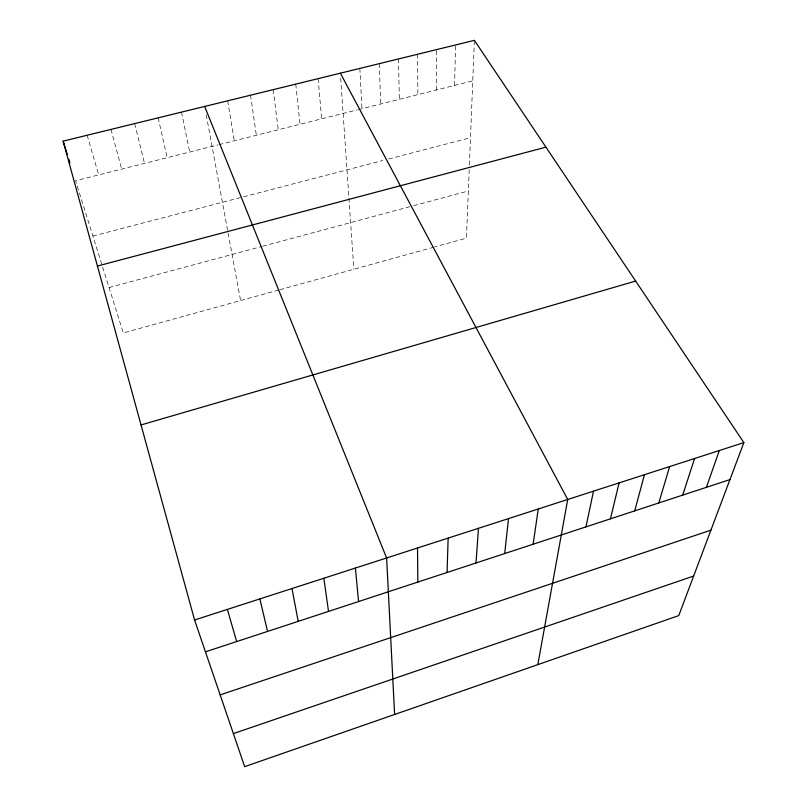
<?xml version="1.0" encoding="UTF-8"?>
<svg xmlns="http://www.w3.org/2000/svg" width="807" height="807" viewBox="0 0 807 807"><rect width="100%" height="100%" fill="white"/><g stroke="black" fill="none" stroke-linecap="round" stroke-linejoin="round"><path stroke-width="0.61" stroke-dasharray="4.04 3.03" d="M436.254 90.021L436.668 49.59M454.563 85.411L455.582 44.96M469.2 169.742L466.456 238.156L434.68 246.932M469.392 164.961L474.334 41.581M278.788 289.995L123.3 332.948L75.555 180.718L217.91 144.927M279.979 289.673L433.541 247.255M109.056 287.534L261.518 246.559M262.699 246.246L412.427 205.997M413.628 205.674L468.342 190.966M92.896 236.027L242.342 197.11M243.522 196.807L382.77 160.543M388.681 158.999L470.481 137.704M219.08 144.624L357.259 109.883M358.429 109.591L472.761 80.841M87.146 135.253L98.696 174.897M110.993 129.413L121.686 169.117M134.658 123.612L144.514 163.377M158.162 117.852L167.19 157.678M181.504 112.133L189.706 152.019M206.239 114.927L240.607 300.547M227.685 100.814L234.282 140.811M250.533 95.216L256.344 135.263M273.22 89.648L278.254 129.745M295.755 84.13L300.022 124.278M318.129 78.642L321.64 118.841M340.695 78.229L353.839 269.266M359.851 68.424L361.97 108.703M379.229 63.672L380.702 103.992M398.487 58.951L399.334 99.301M417.633 54.261L417.844 94.651"/><path stroke-width="1.21" d="M447.058 572.486L448.147 538.108M476.009 562.983L478.47 528.313M504.698 553.562L508.511 518.608M533.124 544.231L538.259 509.005M537.815 664.645L567.724 499.483L340.352 73.195M585.963 526.88L593.518 491.16M610.435 518.84L619.09 482.899M634.716 510.871L644.46 474.708M658.805 502.963L669.618 466.577M682.702 495.115L694.575 458.517M706.418 487.327L719.319 450.528M743.862 442.599L678.768 615.6L244.662 766.65L194.578 619.998L63.138 141.134L474.385 40.35L743.862 442.599L194.578 619.998M233.374 733.593L693.657 576.047M220.16 694.888L710.927 530.149M205.442 651.824L729.942 479.6M141.033 424.936L635.654 281.068M97.425 266.058L545.936 147.156M204.675 106.453L386.614 557.98L394.613 714.467M63.138 141.134L67.274 154.329M68.777 159.13L69.906 162.732M227.382 609.406L236.653 641.575M259.864 598.915L267.561 631.427M292.013 588.525L298.187 621.37M323.859 578.246L328.52 611.413M355.393 568.057L358.57 601.548M417.532 547.993L417.834 582.089"/></g></svg>
